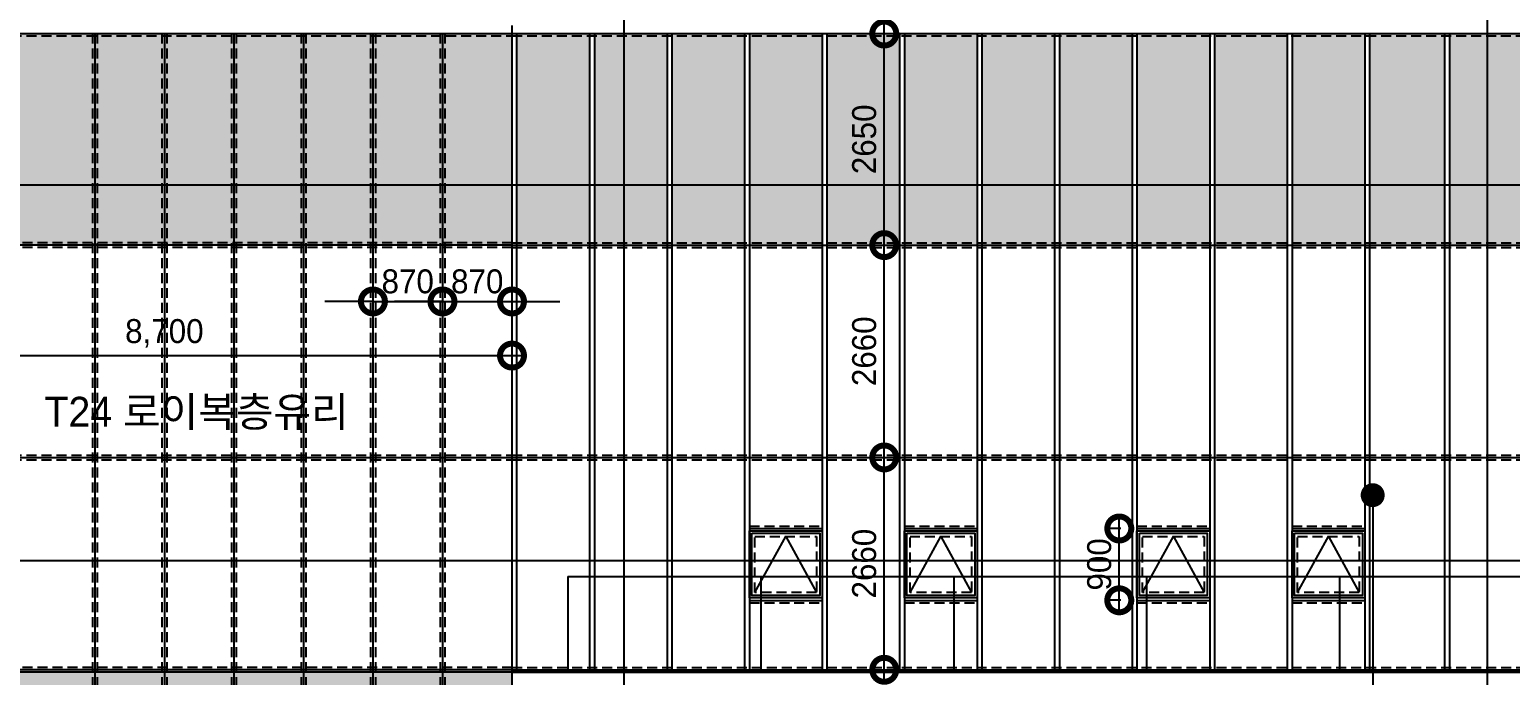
# Model space of a CAD drawing. Extents: x -430745 to 210250, y 0 to 148500.
# Drawn here: x 126859 to 145388, y 45038 to 53129 of the extents above; entities that cross this region are included whole.
import ezdxf

# ---------------------------------------------------------------- set-up
doc = ezdxf.new("R2010")
doc.units = 0
doc.header["$LTSCALE"] = 250
doc.header["$MEASUREMENT"] = 0
doc.linetypes.add('DASHED', pattern=[0.75, 0.5, -0.25])
doc.layers.get('0').update_dxf_attribs({"linetype": 'CONTINUOUS'})
doc.layers.get('Defpoints').update_dxf_attribs({"linetype": 'CONTINUOUS'})
for name, color, linetype in [('A-CEN', 1, 'CONTINUOUS'), ('A-DIM', 7, 'CONTINUOUS'), ('A-ELE-2', 2, 'CONTINUOUS'), ('A-ELE-254', 254, 'CONTINUOUS'), ('A-ELE-3', 3, 'CONTINUOUS'), ('A-ELE-7', 7, 'CONTINUOUS'), ('A-ETC-GLASS HANDRIAL', 5, 'CONTINUOUS'), ('A-WIN', 4, 'CONTINUOUS'), ('A-WIN-9', 9, 'CONTINUOUS'), ('A-WIN-HID', 9, 'DASHED')]:
    doc.layers.add(name, color=color, linetype=linetype)
doc.layers.add('NOPLOT', color=193, linetype='CONTINUOUS', plot=False)
doc.layers.add('NOPLOT-TEXT', color=41, linetype='CONTINUOUS', plot=False)
doc.styles.add('Gdim', font='')
doc.styles.add('Gtx', font='')
doc.styles.get('Gdim').set_extended_font_data('Dotum')
doc.styles.get('Gtx').set_extended_font_data('Dotum')
doc.dimstyles.new('Gdim100', dxfattribs={"dimscale": 100, "dimtxt": 3, "dimasz": 6, "dimexe": 1.5, "dimexo": 2, "dimgap": 1, "dimtad": 1, "dimdec": 0, "dimzin": 0, "dimdsep": 46, "dimtxsty": 'Gdim', "dimblk": 'DOTSMALL', "dimcen": 1.5, "dimdle": 1.5, "dimclrd": 1, "dimclre": 1, "dimclrt": 256, "dimazin": 0, "dimtfac": 1, "dimtdec": 0, "dimtix": 1, "dimtmove": 2, "dimatfit": 3, "dimldrblk": 'DOTSMALL', "dimfxl": 1.5, "dimtolj": 1, "dimtzin": 0, "dimlwd": -1, "dimlwe": -1, "dimarcsym": 0})
doc.dimstyles.new('Gdim400', dxfattribs={"dimscale": 400, "dimtxt": 3, "dimasz": 6, "dimexe": 1.5, "dimexo": 2, "dimgap": 1, "dimtad": 1, "dimdec": 0, "dimzin": 0, "dimdsep": 46, "dimlunit": 6, "dimtxsty": 'Gdim', "dimblk": 'DOTSMALL', "dimcen": 1.5, "dimdle": 1.5, "dimclrd": 1, "dimclre": 1, "dimclrt": 256, "dimazin": 0, "dimtfac": 1, "dimtdec": 0, "dimtix": 1, "dimtmove": 2, "dimatfit": 3, "dimldrblk": 'DOTSMALL', "dimfxl": 1, "dimtolj": 1, "dimtzin": 0, "dimlwd": -1, "dimlwe": -1, "dimarcsym": 0})

# ---------------------------------------------------------------- blocks, each defined once
blk = doc.blocks.new('A-CEN-SOUTH2')
at = {"layer": 'A-CEN'}
for p, q in [((14102719, -330738.1), (14102719, -438071.4)), ((14113519, -330738.1), (14113519, -438071.4)), ((14047719, -412175.9, 0), (14135536.5, -412175.9, 0))]:
    blk.add_line(p, q, dxfattribs=at)
at = {"layer": 'A-CEN', "elevation": 0}
blk.add_lwpolyline([(14135536.5, -407475.9), (13988291.4, -407475.9)], dxfattribs=at)
at = {"layer": 'A-CEN'}
blk.add_lwpolyline([(14135536.5, -413575.9), (13988291.4, -413575.9)], dxfattribs=at)
blk = doc.blocks.new('_DotSmall')
at = {"color": 0, "linetype": 'ByBlock', "const_width": 0.5}
blk.add_lwpolyline([(-0.0625, 0, 1), (0.0625, 0, 1)], format="xyb", close=True, dxfattribs=at)
blk = doc.blocks.new('*D8')
at = {"layer": 'Defpoints', "color": 0, "transparency": 16777216}
for p in [(132025, 50479, 0), (132895, 50479, 0), (132895, 49723, 0)]:
    blk.add_point(p, dxfattribs=at)
at = {"layer": 'NOPLOT', "color": 1, "transparency": 16777216}
for p, q in [((132025, 50279, 0), (132025, 49573, 0)), ((132895, 50279, 0), (132895, 49573, 0)), ((132025, 49723, 0), (131425, 49723, 0)), ((132025, 49723, 0), (132895, 49723, 0)), ((132895, 49723, 0), (133495, 49723, 0))]:
    blk.add_line(p, q, dxfattribs=at)
at = {"layer": 'NOPLOT', "color": 1, "transparency": 16777216, "xscale": 600, "yscale": 600, "zscale": 600}
blk.add_blockref('_DotSmall', (132025, 49723, 0), dxfattribs=at)
at = {"layer": 'NOPLOT', "color": 1, "transparency": 16777216, "xscale": 600, "yscale": 600, "zscale": 600, "rotation": 180}
blk.add_blockref('_DotSmall', (132895, 49723, 0), dxfattribs=at)
at = {"layer": 'NOPLOT', "transparency": 16777216, "insert": (132460, 49973, 0), "char_height": 300, "attachment_point": 5, "style": 'Gdim'}
blk.add_mtext('\\A1;870', dxfattribs=at)
blk = doc.blocks.new('*D25')
at = {"layer": 'Defpoints', "color": 0, "transparency": 16777216}
for p in [(131155, 50479, 0), (132025, 50479, 0), (132025, 49723, 0)]:
    blk.add_point(p, dxfattribs=at)
at = {"layer": 'NOPLOT', "color": 1, "transparency": 16777216}
for p, q in [((131155, 50279, 0), (131155, 49573, 0)), ((132025, 50279, 0), (132025, 49573, 0)), ((131155, 49723, 0), (130555, 49723, 0)), ((131155, 49723, 0), (132025, 49723, 0)), ((132025, 49723, 0), (132625, 49723, 0))]:
    blk.add_line(p, q, dxfattribs=at)
at = {"layer": 'NOPLOT', "color": 1, "transparency": 16777216, "xscale": 600, "yscale": 600, "zscale": 600}
blk.add_blockref('_DotSmall', (131155, 49723, 0), dxfattribs=at)
at = {"layer": 'NOPLOT', "color": 1, "transparency": 16777216, "xscale": 600, "yscale": 600, "zscale": 600, "rotation": 180}
blk.add_blockref('_DotSmall', (132025, 49723, 0), dxfattribs=at)
at = {"layer": 'NOPLOT', "transparency": 16777216, "insert": (131590, 49973, 0), "char_height": 300, "attachment_point": 5, "style": 'Gdim'}
blk.add_mtext('\\A1;870', dxfattribs=at)
blk = doc.blocks.new('*D28')
at = {"layer": 'Defpoints', "color": 0, "transparency": 16777216}
for p in [(124195, 50376, 0), (132895, 50379, 0), (132895, 49045, 0)]:
    blk.add_point(p, dxfattribs=at)
at = {"layer": 'NOPLOT', "color": 1, "transparency": 16777216}
for p, q in [((124195, 50176, 0), (124195, 48895, 0)), ((132895, 50179, 0), (132895, 48895, 0)), ((124045, 49045, 0), (133045, 49045, 0))]:
    blk.add_line(p, q, dxfattribs=at)
at = {"layer": 'NOPLOT', "color": 1, "transparency": 16777216, "xscale": 600, "yscale": 600, "zscale": 600, "rotation": 180}
blk.add_blockref('_DotSmall', (124195, 49045, 0), dxfattribs=at)
at = {"layer": 'NOPLOT', "color": 1, "transparency": 16777216, "xscale": 600, "yscale": 600, "zscale": 600}
blk.add_blockref('_DotSmall', (132895, 49045, 0), dxfattribs=at)
at = {"layer": 'NOPLOT', "transparency": 16777216, "insert": (128545, 49324, 0), "char_height": 300, "attachment_point": 5, "style": 'Gdim'}
blk.add_mtext('\\A1;8,700', dxfattribs=at)
blk = doc.blocks.new('*D29')
at = {"layer": 'Defpoints', "color": 0, "transparency": 16777216}
for p in [(140494, 46879), (140715, 46879), (140715, 45979)]:
    blk.add_point(p, dxfattribs=at)
at = {"layer": 'NOPLOT', "color": 1, "transparency": 16777216}
for p, q in [((140515, 46879), (140344, 46879)), ((140494, 45829), (140494, 47029)), ((140515, 45979), (140344, 45979))]:
    blk.add_line(p, q, dxfattribs=at)
at = {"layer": 'NOPLOT', "color": 1, "transparency": 16777216, "xscale": 600, "yscale": 600, "zscale": 600}
for p, rotation in [((140494, 46879), 90), ((140494, 45979), 270)]:
    blk.add_blockref('_DotSmall', p, dxfattribs=dict(at, rotation=rotation))
at = {"layer": 'NOPLOT', "transparency": 16777216, "insert": (140244, 46429), "char_height": 300, "attachment_point": 5, "rotation": 90, "style": 'Gdim'}
blk.add_mtext('\\A1;900', dxfattribs=at)
blk = doc.blocks.new('*D32')
at = {"layer": 'Defpoints', "color": 0, "transparency": 16777216}
for p in [(136935, 47769), (137553, 47769), (136935, 45109)]:
    blk.add_point(p, dxfattribs=at)
at = {"layer": 'NOPLOT', "color": 1, "transparency": 16777216}
for p, q in [((137553, 44959), (137553, 47919)), ((137135, 47769), (137703, 47769)), ((137135, 45109), (137703, 45109))]:
    blk.add_line(p, q, dxfattribs=at)
at = {"layer": 'NOPLOT', "color": 1, "transparency": 16777216, "xscale": 600, "yscale": 600, "zscale": 600}
for p, rotation in [((137553, 47769), 90), ((137553, 45109), 270)]:
    blk.add_blockref('_DotSmall', p, dxfattribs=dict(at, rotation=rotation))
at = {"layer": 'NOPLOT', "transparency": 16777216, "insert": (137303, 46439), "char_height": 300, "attachment_point": 5, "rotation": 90, "style": 'Gdim'}
blk.add_mtext('\\A1;2660', dxfattribs=at)
blk = doc.blocks.new('*D33')
at = {"layer": 'Defpoints', "color": 0, "transparency": 16777216}
for p in [(136935, 50429), (137553, 50429), (136935, 47769)]:
    blk.add_point(p, dxfattribs=at)
at = {"layer": 'NOPLOT', "color": 1, "transparency": 16777216}
for p, q in [((137135, 50429), (137703, 50429)), ((137553, 47619), (137553, 50579)), ((137135, 47769), (137703, 47769))]:
    blk.add_line(p, q, dxfattribs=at)
at = {"layer": 'NOPLOT', "color": 1, "transparency": 16777216, "xscale": 600, "yscale": 600, "zscale": 600}
for p, rotation in [((137553, 50429), 90), ((137553, 47769), 270)]:
    blk.add_blockref('_DotSmall', p, dxfattribs=dict(at, rotation=rotation))
at = {"layer": 'NOPLOT', "transparency": 16777216, "insert": (137303, 49099), "char_height": 300, "attachment_point": 5, "rotation": 90, "style": 'Gdim'}
blk.add_mtext('\\A1;2660', dxfattribs=at)
blk = doc.blocks.new('*D34')
at = {"layer": 'Defpoints', "color": 0, "transparency": 16777216}
for p in [(136935, 53079), (137553, 53079), (136935, 50429)]:
    blk.add_point(p, dxfattribs=at)
at = {"layer": 'NOPLOT', "color": 1, "transparency": 16777216}
for p, q in [((137553, 50279), (137553, 53229)), ((137135, 53079), (137703, 53079)), ((137135, 50429), (137703, 50429))]:
    blk.add_line(p, q, dxfattribs=at)
at = {"layer": 'NOPLOT', "color": 1, "transparency": 16777216, "xscale": 600, "yscale": 600, "zscale": 600}
for p, rotation in [((137553, 53079), 90), ((137553, 50429), 270)]:
    blk.add_blockref('_DotSmall', p, dxfattribs=dict(at, rotation=rotation))
at = {"layer": 'NOPLOT', "transparency": 16777216, "insert": (137303, 51754), "char_height": 300, "attachment_point": 5, "rotation": 90, "style": 'Gdim'}
blk.add_mtext('\\A1;2650', dxfattribs=at)

msp = doc.modelspace()

# ---------------------------------------------------------------- hatches: boundary and pattern name
at = {"layer": 'A-ELE-254'}
h = msp.add_hatch(color=256, dxfattribs=at)
h.dxf.hatch_style = 1
h.paths.add_polyline_path([(124193.5, 53078.9), (124193.5, 50428.9), (132893.5, 50428.9), (132893.5, 53078.9)])
h = msp.add_hatch(color=256, dxfattribs=at)
h.dxf.hatch_style = 1
h.paths.add_polyline_path([(133865.3, 53078.9), (132955.3, 53078.9), (132955.3, 50428.9), (133865.3, 50428.9)])
h.paths.add_polyline_path([(134835.3, 53078.9), (133925.3, 53078.9), (133925.3, 50428.9), (134835.3, 50428.9)])
h.paths.add_polyline_path([(135805.3, 53078.9), (134895.3, 53078.9), (134895.3, 50428.9), (135805.3, 50428.9)])
h.paths.add_polyline_path([(136775.3, 53078.9), (135865.3, 53078.9), (135865.3, 50428.9), (136775.3, 50428.9)])
h.paths.add_polyline_path([(137745.3, 53078.9), (136835.3, 53078.9), (136835.3, 50428.9), (137745.3, 50428.9)])
h.paths.add_polyline_path([(138715.3, 53078.9), (137805.3, 53078.9), (137805.3, 50428.9), (138715.3, 50428.9)])
h.paths.add_polyline_path([(139685.3, 53078.9), (138775.3, 53078.9), (138775.3, 50428.9), (139685.3, 50428.9)])
h.paths.add_polyline_path([(140655.3, 53078.9), (139745.3, 53078.9), (139745.3, 50428.9), (140655.3, 50428.9)])
h.paths.add_polyline_path([(141625.3, 53078.9), (140715.3, 53078.9), (140715.3, 50428.9), (141625.3, 50428.9)])
h.paths.add_polyline_path([(142595.3, 53078.9), (141685.3, 53078.9), (141685.3, 50428.9), (142595.3, 50428.9)])
h.paths.add_polyline_path([(143565.3, 53078.9), (142655.3, 53078.9), (142655.3, 50428.9), (143565.3, 50428.9)])
h.paths.add_polyline_path([(144565.3, 53078.9), (143625.3, 53078.9), (143625.3, 50428.9), (144565.3, 50428.9)])
h.paths.add_polyline_path([(145565.3, 53078.9), (144625.3, 53078.9), (144625.3, 50428.9), (145565.3, 50428.9)])
h.paths.add_polyline_path([(147485.3, 53078.9), (146585.3, 53078.9), (146585.3, 50428.9), (147485.3, 50428.9)])
h.paths.add_polyline_path([(146525.3, 53078.9), (145625.3, 53078.9), (145625.3, 50428.9), (146525.3, 50428.9)])
h.paths.add_polyline_path([(148445.3, 53078.9), (147545.3, 53078.9), (147545.3, 50428.9), (148445.3, 50428.9)])
h.paths.add_polyline_path([(149405.3, 53078.9), (148505.3, 53078.9), (148505.3, 50428.9), (149405.3, 50428.9)])
h.paths.add_polyline_path([(150365.3, 53078.9), (149465.3, 53078.9), (149465.3, 50428.9), (150365.3, 50428.9)])
h.paths.add_polyline_path([(151325.3, 53078.9), (150425.3, 53078.9), (150425.3, 50428.9), (151325.3, 50428.9)])
h.paths.add_polyline_path([(152285.3, 53078.9), (151385.3, 53078.9), (151385.3, 50428.9), (152285.3, 50428.9)])
h.paths.add_polyline_path([(153245.3, 53078.9), (152345.3, 53078.9), (152345.3, 50428.9), (153245.3, 50428.9)])
h.paths.add_polyline_path([(154205.3, 53078.9), (153305.3, 53078.9), (153305.3, 50428.9), (154205.3, 50428.9)])
h.paths.add_polyline_path([(155165.3, 53078.9), (154265.3, 53078.9), (154265.3, 50428.9), (155165.3, 50428.9)])
h.paths.add_polyline_path([(156125.3, 53078.9), (155225.3, 53078.9), (155225.3, 50428.9), (156125.3, 50428.9)])
h.paths.add_polyline_path([(157085.3, 53078.9), (156185.3, 53078.9), (156185.3, 50428.9), (157085.3, 50428.9)])
h.paths.add_polyline_path([(158045.3, 53078.9), (157145.3, 53078.9), (157145.3, 50428.9), (158045.3, 50428.9)])
h.paths.add_polyline_path([(159005.3, 53078.9), (158105.3, 53078.9), (158105.3, 50428.9), (159005.3, 50428.9)])
h.paths.add_polyline_path([(159965.3, 53078.9), (159065.3, 53078.9), (159065.3, 50428.9), (159965.3, 50428.9)])
h.paths.add_polyline_path([(160925.3, 53078.9), (160025.3, 53078.9), (160025.3, 50428.9), (160925.3, 50428.9)])
h.paths.add_polyline_path([(161885.3, 53078.9), (160985.3, 53078.9), (160985.3, 50428.9), (161885.3, 50428.9)])
h.paths.add_polyline_path([(162920.8, 53078.9), (161945.3, 53078.9), (161945.3, 50428.9), (162920.8, 50428.9)])
h = msp.add_hatch(color=256, dxfattribs=at)
h.dxf.hatch_style = 1
h.paths.add_polyline_path([(124195.3, 45108.9), (124195.3, 42628.9), (132895.3, 42628.9), (132895.3, 45108.9)])

# ---------------------------------------------------------------- linework, layer by layer
at = {"layer": 'A-ELE-2'}
for p, q in [((132895.3, 36928.9), (132895.3, 45078.9)), ((132895.3, 45078.9), (170495.3, 45078.9))]:
    msp.add_line(p, q, dxfattribs=at)
at = {"layer": 'A-ELE-3'}
for p, q in [((132895.3, 45078.9), (132895.3, 53178.9)), ((132895.3, 53078.9), (162920.8, 53078.9))]:
    msp.add_line(p, q, dxfattribs=at)
at = {"layer": 'A-ELE-7'}
msp.add_line((124195.3, 53078.9), (132895.3, 53078.9), dxfattribs=at)
at = {"layer": 'A-ETC-GLASS HANDRIAL'}
for p, q in [((133595.3, 46278.9), (133595.3, 45078.9)), ((133595.3, 46278.9), (169795.3, 46278.9)), ((136008.6, 46278.9), (136008.6, 45078.9)), ((138421.9, 46278.9), (138421.9, 45078.9)), ((140835.3, 46278.9), (140835.3, 45078.9)), ((143248.6, 46278.9), (143248.6, 45078.9))]:
    msp.add_line(p, q, dxfattribs=at)
at = {"layer": 'A-WIN'}
for p, q in [((132955.3, 45108.9), (132955.3, 53078.9)), ((133865.3, 53078.9), (133865.3, 45108.9)), ((133925.3, 53078.9), (133925.3, 45108.9)), ((134835.3, 53078.9), (134835.3, 45108.9)), ((134895.3, 53078.9), (134895.3, 45108.9)), ((135805.3, 53078.9), (135805.3, 45108.9)), ((135865.3, 53078.9), (135865.3, 45108.9)), ((136775.3, 53078.9), (136775.3, 45108.9)), ((136835.3, 53078.9), (136835.3, 45108.9)), ((137745.3, 53078.9), (137745.3, 45108.9)), ((137805.3, 53078.9), (137805.3, 45108.9)), ((138715.3, 53078.9), (138715.3, 45108.9)), ((138775.3, 53078.9), (138775.3, 45108.9)), ((139685.3, 53078.9), (139685.3, 45108.9)), ((139745.3, 53078.9), (139745.3, 45108.9)), ((140655.3, 53078.9), (140655.3, 45108.9)), ((140715.3, 53078.9), (140715.3, 45108.9)), ((141625.3, 53078.9), (141625.3, 45108.9)), ((141685.3, 53078.9), (141685.3, 45108.9)), ((142595.3, 53078.9), (142595.3, 45108.9)), ((142655.3, 53078.9), (142655.3, 45108.9)), ((143565.3, 53078.9), (143565.3, 45108.9)), ((143625.3, 53078.9), (143625.3, 45108.9)), ((144565.3, 53078.9), (144565.3, 45108.9)), ((144625.3, 53078.9), (144625.3, 45108.9)), ((132897, 50428.9), (162920.8, 50428.9)), ((132897, 47768.9), (162920.8, 47768.9)), ((135865.3, 46878.9), (136775.3, 46878.9)), ((137805.3, 46878.9), (138715.3, 46878.9)), ((140715.3, 46878.9), (141625.3, 46878.9)), ((142655.3, 46878.9), (143565.3, 46878.9)), ((135865.3, 45978.9), (136775.3, 45978.9)), ((137805.3, 45978.9), (138715.3, 45978.9)), ((140715.3, 45978.9), (141625.3, 45978.9)), ((142655.3, 45978.9), (143565.3, 45978.9)), ((132897, 45108.9, 0), (162920.8, 45108.9, 0))]:
    msp.add_line(p, q, dxfattribs=at)
at = {"layer": 'A-WIN', "elevation": 0}
for points in [[(135865.3, 46848.9), (136775.3, 46848.9), (136775.3, 46008.9), (135865.3, 46008.9)], [(135895.3, 46818.9), (136745.3, 46818.9), (136745.3, 46038.9), (135895.3, 46038.9)], [(137805.3, 46848.9), (138715.3, 46848.9), (138715.3, 46008.9), (137805.3, 46008.9)], [(137835.3, 46818.9), (138685.3, 46818.9), (138685.3, 46038.9), (137835.3, 46038.9)], [(140715.3, 46848.9), (141625.3, 46848.9), (141625.3, 46008.9), (140715.3, 46008.9)], [(140745.3, 46818.9), (141595.3, 46818.9), (141595.3, 46038.9), (140745.3, 46038.9)], [(142655.3, 46848.9), (143565.3, 46848.9), (143565.3, 46008.9), (142655.3, 46008.9)], [(142685.3, 46818.9), (143535.3, 46818.9), (143535.3, 46038.9), (142685.3, 46038.9)]]:
    msp.add_lwpolyline(points, close=True, dxfattribs=at)
at = {"layer": 'A-WIN', "color": 1, "elevation": 0}
for points in [[(135935.3, 46078.9), (136320.3, 46778.9), (136705.3, 46078.9)], [(137875.3, 46078.9), (138260.3, 46778.9), (138645.3, 46078.9)], [(140785.3, 46078.9), (141170.3, 46778.9), (141555.3, 46078.9)], [(142725.3, 46078.9), (143110.3, 46778.9), (143495.3, 46078.9)]]:
    msp.add_lwpolyline(points, dxfattribs=at)
at = {"layer": 'A-WIN-9'}
for p, q in [((127675.3, 53078.9), (127675.3, 37728.9)), ((128545.3, 53078.9), (128545.3, 37728.9)), ((129415.3, 53078.9), (129415.3, 37728.9)), ((130285.3, 53078.9), (130285.3, 37728.9)), ((131155.3, 53078.9), (131155.3, 37728.9)), ((132025.3, 53078.9), (132025.3, 37763.9)), ((132897, 50428.9), (124195.3, 50428.9)), ((132895.3, 45108.9), (124195.3, 45108.9))]:
    msp.add_line(p, q, dxfattribs=at)
at = {"layer": 'A-WIN-9', "elevation": 0}
msp.add_lwpolyline([(124195.3, 47768.9), (132897, 47768.9)], dxfattribs=at)
at = {"layer": 'A-WIN-HID'}
for p, q in [((124195.3, 53048.9), (132895.3, 53048.9)), ((127645.3, 53078.9), (127645.3, 37728.9)), ((127705.3, 53078.9), (127705.3, 37728.9)), ((128515.3, 53078.9), (128515.3, 37728.9, 0)), ((128575.3, 53078.9), (128575.3, 37728.9, 0)), ((129385.3, 53078.9), (129385.3, 37728.9)), ((129445.3, 53078.9), (129445.3, 37728.9)), ((130255.3, 53078.9), (130255.3, 37728.9)), ((130315.3, 53078.9), (130315.3, 37728.9)), ((131125.3, 53078.9), (131125.3, 37728.9)), ((131185.3, 53078.9), (131185.3, 37728.9)), ((131995.3, 53078.9), (131995.3, 37762.3)), ((132055.3, 53078.9), (132055.3, 37765.6)), ((132895.3, 53048.9), (162920.8, 53048.9)), ((132897, 50458.9), (124195.3, 50458.9)), ((132897, 50398.9), (124195.3, 50398.9)), ((132897, 50458.9), (162920.8, 50458.9)), ((132897, 50398.9), (162920.8, 50398.9)), ((132897, 47798.9), (162920.8, 47798.9)), ((132897, 47738.9), (162920.8, 47738.9)), ((135865.3, 46908.9), (136775.3, 46908.9)), ((137805.3, 46908.9), (138715.3, 46908.9)), ((140715.3, 46908.9), (141625.3, 46908.9)), ((142655.3, 46908.9), (143565.3, 46908.9)), ((135865.3, 45948.9), (136775.3, 45948.9)), ((137805.3, 45948.9), (138715.3, 45948.9)), ((140715.3, 45948.9), (141625.3, 45948.9)), ((142655.3, 45948.9), (143565.3, 45948.9)), ((132895.3, 45138.9), (124195.3, 45138.9)), ((132895.3, 45078.9), (124195.3, 45078.9)), ((132897, 45138.9, 0), (162920.8, 45138.9, 0))]:
    msp.add_line(p, q, dxfattribs=at)
at = {"layer": 'A-WIN-HID', "elevation": 0}
for points in [[(124195.3, 47798.9), (132897, 47798.9)], [(124195.3, 47738.9), (132897, 47738.9)]]:
    msp.add_lwpolyline(points, dxfattribs=at)
for points in [[(135935.3, 46778.9), (136705.3, 46778.9), (136705.3, 46078.9), (135935.3, 46078.9)], [(137875.3, 46778.9), (138645.3, 46778.9), (138645.3, 46078.9), (137875.3, 46078.9)], [(140785.3, 46778.9), (141555.3, 46778.9), (141555.3, 46078.9), (140785.3, 46078.9)], [(142725.3, 46778.9), (143495.3, 46778.9), (143495.3, 46078.9), (142725.3, 46078.9)]]:
    msp.add_lwpolyline(points, close=True, dxfattribs=at)
at = {"layer": 'NOPLOT-TEXT', "linetype": 'Continuous', "const_width": 149.5, "elevation": 0}
msp.add_lwpolyline([(143589.5, 47296.5, -1), (143740, 47296.5, -1)], format="xyb", close=True, dxfattribs=at)
at = {"layer": 'NOPLOT-TEXT', "linetype": 'Continuous', "elevation": 0}
msp.add_lwpolyline([(143664.8, 47221.3), (143664.8, 23250.3), (144664.8, 23250.3)], dxfattribs=at)

# ---------------------------------------------------------------- block references
at = {"layer": 'A-DIM'}
msp.add_blockref('A-CEN-SOUTH2', (-13968423.8, 458654.8), dxfattribs=at)

# ---------------------------------------------------------------- texts
at = {"layer": 'NOPLOT-TEXT', "linetype": 'Continuous', "style": 'Gtx'}
msp.add_text('T24 로이복층유리', height=375, rotation=360, dxfattribs=at).set_placement((127045.8, 48153.7, 0))

# ---------------------------------------------------------------- dimensions: what is measured, and where the dimension line sits
at = {"layer": 'NOPLOT'}
for base, p1, p2, picture, middle in [((137553.2, 53078.9), (136935, 50428.9), (136935, 53078.9), '*D34', (137303, 51753.9)), ((137553.2, 50428.9), (136935, 47768.9), (136935, 50428.9), '*D33', (137303, 49098.9)), ((137553.2, 47768.9), (136935, 45108.9), (136935, 47768.9), '*D32', (137303, 46438.9)), ((140494.1, 46878.9), (140715.3, 45978.9), (140715.3, 46878.9), '*D29', (140243.9, 46428.9))]:
    dim = msp.add_linear_dim(base=base, p1=p1, p2=p2, angle=90, dimstyle='Gdim100', dxfattribs=at)
    dim.commit()
    dim.dimension.update_dxf_attribs({"geometry": picture, "text_midpoint": middle})
for base, p1, p2, picture, middle in [((132025.3, 49722.9, 0), (131155.3, 50478.9, 0), (132025.3, 50478.9, 0), '*D25', (131590.3, 49973.1, 0)), ((132895.3, 49722.9, 0), (132025.3, 50478.9, 0), (132895.3, 50478.9, 0), '*D8', (132460.3, 49973.1, 0)), ((132895.3, 49045.1, 0), (124195.3, 50375.7, 0), (132895.3, 50378.9, 0), '*D28', (128545.3, 49324.2, 0))]:
    dim = msp.add_linear_dim(base=base, p1=p1, p2=p2, dimstyle='Gdim400', override={"dimscale": 100, "dimfxl": 2, "dimarcsym": 1}, dxfattribs=at)
    dim.commit()
    dim.dimension.update_dxf_attribs({"geometry": picture, "text_midpoint": middle})

doc.saveas('drawing.dxf')
